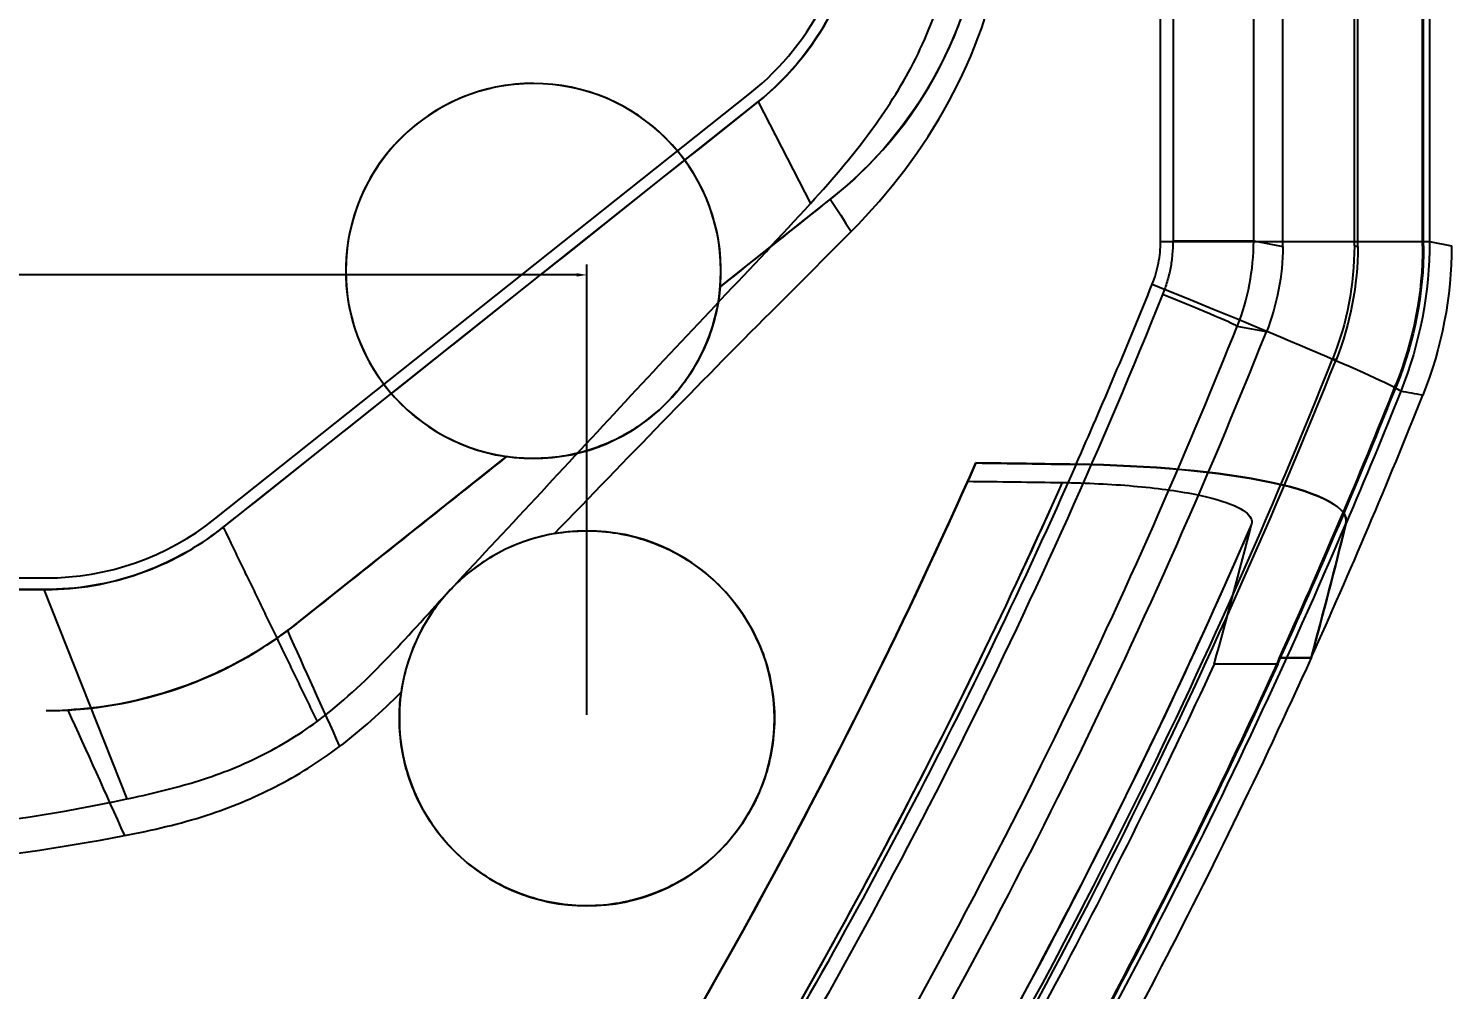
# Model space of a CAD drawing. Header units: inches. Extents: x -850 to 339, y -315 to 884.
# Drawn here: x -644.78 to -620.12, y 526.93 to 543.59 of the extents above; entities that cross this region are included whole.
import ezdxf
from ezdxf.lldxf.tags import DXFTag

# ---------------------------------------------------------------- set-up
doc = ezdxf.new("R2010")
doc.units = ezdxf.units.IN
doc.header["$MEASUREMENT"] = 0
doc.layers.add('SX$17', color=7, linetype='Continuous', true_color=0xffffff)
for name, color, linetype in [('VE001I437$0000000000011', 255, 'Continuous'), ('VE001I439$0000000000011', 255, 'Continuous'), ('VE001I440$0000000000011', 255, 'Continuous'), ('VE001I441$0000000000011', 255, 'Continuous'), ('VE001I442$0000000000011', 255, 'Continuous'), ('VE001I443$0000000000011', 255, 'Continuous'), ('VE001I444$0000000000011', 255, 'Continuous'), ('VE001I453$1000000100011', 255, 'Continuous'), ('VE001I454$1000000100011', 255, 'Continuous'), ('VE001I455$1000000100011', 255, 'Continuous'), ('VE001I456$1000000100011', 255, 'Continuous'), ('VE200I1000$1000000100011', 255, 'Continuous'), ('VE200I1001$1000000100011', 255, 'Continuous'), ('VE200I1002$1100101110011', 255, 'Continuous'), ('VE200I1004$1000000100011', 255, 'Continuous'), ('VE200I1012$0000000000011', 255, 'Continuous'), ('VE200I1013$0000000000011', 255, 'Continuous'), ('VE200I1022$0000000000011', 255, 'Continuous'), ('VE200I1023$0000000000011', 255, 'Continuous'), ('VE200I1034$0000000000011', 255, 'Continuous'), ('VE200I1035$0000000000011', 255, 'Continuous'), ('VE200I1036$0000000000011', 255, 'Continuous'), ('VE200I1049$0000000000011', 255, 'Continuous'), ('VE200I1050$0000000000011', 255, 'Continuous'), ('VE200I1051$0000000000011', 255, 'Continuous'), ('VE200I1064$0000000000011', 255, 'Continuous'), ('VE200I1065$0000000000011', 255, 'Continuous'), ('VE200I1068$0000000000011', 255, 'Continuous'), ('VE200I1069$0000000000011', 255, 'Continuous'), ('VE200I1070$0000000000011', 255, 'Continuous'), ('VE200I1071$0000000000111', 255, 'Continuous'), ('VE200I1072$0000000000011', 255, 'Continuous'), ('VE200I1073$0000000000011', 255, 'Continuous'), ('VE200I1076$0000000000111', 255, 'Continuous'), ('VE200I1094$1110101111111', 255, 'Continuous'), ('VE200I1095$1110101111111', 255, 'Continuous'), ('VE200I1109$0000000000011', 255, 'Continuous'), ('VE200I1110$0000000000011', 255, 'Continuous'), ('VE200I1112$0110101011111', 255, 'Continuous'), ('VE200I1113$0100101010011', 255, 'Continuous'), ('VE200I1115$0000000000011', 255, 'Continuous'), ('VE200I1179$0000000000011', 255, 'Continuous'), ('VE200I1180$0000000000011', 255, 'Continuous'), ('VE200I1181$0000000000011', 255, 'Continuous'), ('VE200I1182$0000000000111', 255, 'Continuous'), ('VE200I1186$0000000000011', 255, 'Continuous'), ('VE200I1187$0000000000111', 255, 'Continuous'), ('VE200I1298$1000000100011', 255, 'Continuous'), ('VE200I1299$1000000100011', 255, 'Continuous'), ('VE200I1313$0000000000011', 255, 'Continuous'), ('VE200I1314$0000000000011', 255, 'Continuous'), ('VE200I1315$1000000100011', 255, 'Continuous'), ('VE200I1316$0110101011111', 255, 'Continuous'), ('VE200I1317$0000000000011', 255, 'Continuous'), ('VE200I1318$1110101111111', 255, 'Continuous'), ('VE200I357$1100101100011', 255, 'Continuous'), ('VE200I358$1100111110011', 255, 'Continuous'), ('VE200I360$1110101111111', 255, 'Continuous'), ('VE200I366$0110101011111', 255, 'Continuous'), ('VE200I372$1110111111111', 255, 'Continuous'), ('VE200I373$1110101111111', 255, 'Continuous'), ('VE200I374$1110101111111', 255, 'Continuous'), ('VE200I376$0000000000011', 255, 'Continuous'), ('VE200I387$0000000000011', 255, 'Continuous'), ('VE200I395$1110101111111', 255, 'Continuous'), ('VE200I396$0000000000011', 255, 'Continuous'), ('VE200I397$0110101011111', 255, 'Continuous'), ('VE200I398$0000000000011', 255, 'Continuous'), ('VE200I399$0000000000011', 255, 'Continuous'), ('VE200I401$0000000000011', 255, 'Continuous'), ('VE200I404$0000000000011', 255, 'Continuous'), ('VE200I405$0000000000011', 255, 'Continuous'), ('VE200I407$0000000000011', 255, 'Continuous'), ('VE200I408$0000000000011', 255, 'Continuous'), ('VE200I410$0000000000011', 255, 'Continuous'), ('VE200I475$0000000000011', 255, 'Continuous'), ('VE200I476$0000000000011', 255, 'Continuous'), ('VE200I477$0000000000011', 255, 'Continuous'), ('VE200I478$0000000000011', 255, 'Continuous'), ('VE200I479$0000000000011', 255, 'Continuous'), ('VE200I488$0000000000011', 255, 'Continuous'), ('VE200I489$0000000000011', 255, 'Continuous'), ('VE200I490$0000000000011', 255, 'Continuous'), ('VE200I525$1000000100011', 255, 'Continuous'), ('VE200I526$0000000000011', 255, 'Continuous'), ('VE200I538$0000000000011', 255, 'Continuous'), ('VE200I599$1100101110011', 255, 'Continuous'), ('VE200I617$1010001111111', 255, 'Continuous'), ('VE200I618$1110101111111', 255, 'Continuous'), ('VE200I619$1110101111111', 255, 'Continuous'), ('VE200I620$1110101111111', 255, 'Continuous'), ('VE200I621$1100101110011', 255, 'Continuous'), ('VE200I654$0000000000011', 255, 'Continuous'), ('VE200I655$0000000000011', 255, 'Continuous'), ('VE200I658$1110101111111', 255, 'Continuous'), ('VE200I659$1110101111111', 255, 'Continuous'), ('VE200I660$1110101111111', 255, 'Continuous'), ('VE200I661$1110101111111', 255, 'Continuous'), ('VE200I667$1100101110011', 255, 'Continuous'), ('VE200I674$0000000000011', 255, 'Continuous'), ('VE200I675$0000000000011', 255, 'Continuous'), ('VE200I679$0110101011111', 255, 'Continuous'), ('VE200I680$1000000100011', 255, 'Continuous'), ('VE200I681$1000000100011', 255, 'Continuous'), ('VE200I682$0110101011111', 255, 'Continuous'), ('VE200I683$0110101011111', 255, 'Continuous'), ('VE200I733$1100101110011', 255, 'Continuous'), ('VE200I734$1000000100011', 255, 'Continuous'), ('VE200I735$1000001100011', 255, 'Continuous'), ('VE200I736$1100101110011', 255, 'Continuous'), ('VE200I737$0000000000011', 255, 'Continuous'), ('VE200I738$0000000000011', 255, 'Continuous'), ('VE200I754$0000000000011', 255, 'Continuous'), ('VE200I755$0000000000011', 255, 'Continuous'), ('VE200I756$0000000000011', 255, 'Continuous'), ('VE200I810$0000000000011', 255, 'Continuous'), ('VE200I845$0110101011111', 255, 'Continuous'), ('VE200I846$0110101011111', 255, 'Continuous'), ('VE200I851$0110101011111', 255, 'Continuous'), ('VE200I852$0100101010011', 255, 'Continuous'), ('VE200I854$0000000000011', 255, 'Continuous'), ('VE200I880$0000000000011', 255, 'Continuous'), ('VE200I881$0000000000011', 255, 'Continuous'), ('VE200I885$0110101011111', 255, 'Continuous'), ('VE200I888$0000000000011', 255, 'Continuous'), ('VE200I899$0000000000011', 255, 'Continuous'), ('VE200I900$0000000000011', 255, 'Continuous'), ('VE200I901$0000000000011', 255, 'Continuous'), ('VE200I902$0000000000011', 255, 'Continuous'), ('VE200I960$1110101111111', 255, 'Continuous'), ('VE200I961$1110101111111', 255, 'Continuous'), ('VE200I964$1100101110011', 255, 'Continuous'), ('VE200I992$1000000100011', 255, 'Continuous'), ('VE200I994$1100101110011', 255, 'Continuous'), ('VE200I998$1000001100011', 255, 'Continuous'), ('VE200I999$1100101110011', 255, 'Continuous')]:
    doc.layers.add(name, color=color, linetype=linetype)
tags = doc.linetypes.add('HIDDEN', pattern=[0.5, 0.25, -0.25]).pattern_tags.tags
tags[6:7] = [DXFTag(74, 4), DXFTag(75, 0), DXFTag(340, '0'), DXFTag(46, 0.0), DXFTag(50, 0.0), DXFTag(44, 0.0), DXFTag(45, 0.0)]
tags[4:5] = [DXFTag(74, 4), DXFTag(75, 0), DXFTag(340, '0'), DXFTag(46, 0.0), DXFTag(50, 0.0), DXFTag(44, 0.0), DXFTag(45, 0.0)]
doc.dimstyles.get("Standard").update_dxf_attribs({"dimtxt": 5, "dimasz": 0.18, "dimexe": 0.18, "dimexo": 0.0625, "dimgap": 0.09, "dimtad": 0, "dimtih": 1, "dimtoh": 1, "dimzin": 0, "dimdsep": 46, "dimtxsty": 'Standard', "dimcen": 0.09, "dimclrt": 3, "dimadec": 0, "dimazin": 0, "dimtfac": 1, "dimtofl": 0, "dimtmove": 0, "dimatfit": 3, "dimfxl": 0, "dimtolj": 1, "dimtzin": 0, "dimarcsym": 0})

# ---------------------------------------------------------------- blocks, each defined once
blk = doc.blocks.new('*D50')
at = {"color": 0, "lineweight": -2}
for p, q in [((-705.3, 531.695), (-705.3, 539.498)), ((-705.12, 539.318), (-679.457, 539.318)), ((-635.28, 539.318), (-660.944, 539.318)), ((-635.1, 531.695), (-635.1, 539.498))]:
    blk.add_line(p, q, dxfattribs=at)
at = {"color": 0}
for points in [[(-705.12, 539.348), (-705.12, 539.288), (-705.3, 539.318)], [(-635.28, 539.348), (-635.28, 539.288), (-635.1, 539.318)]]:
    blk.add_solid(points, dxfattribs=at)
at = {"layer": 'Defpoints', "color": 0}
for p in [(-635.1, 539.318), (-705.3, 531.632, 1.3), (-635.1, 531.632, 1.3)]:
    blk.add_point(p, dxfattribs=at)
at = {"color": 3, "insert": (-670.2, 539.318), "char_height": 5, "attachment_point": 5}
blk.add_mtext('\\A1;70.20', dxfattribs=at)

msp = doc.modelspace()

# ---------------------------------------------------------------- linework, layer by layer
at = {"layer": 'SX$17', "color": 9, "linetype": 'HIDDEN'}
for p, q in [((-639.278, 539.386, -1.9), (-639.278, 539.386, -10.3)), ((-638.35, 531.632, 1.941), (-638.35, 531.632, -11.7))]:
    msp.add_line(p, q, dxfattribs=at)
at = {"layer": 'VE001I437$0000000000011', "color": 21}
msp.add_line((-695.93, 534.066, 0.1), (-644.471, 534.066, 0.1), dxfattribs=at)
at = {"layer": 'VE001I439$0000000000011', "color": 21}
msp.add_arc((-644.471, 538.766, 0.1), 4.7, 270, 308.5, dxfattribs=at)
at = {"layer": 'VE001I440$0000000000011', "color": 21}
msp.add_line((-644.471, 534.066, 1.8), (-644.471, 534.066, 0.1), dxfattribs=at)
at = {"layer": 'VE001I441$0000000000011', "color": 21}
msp.add_line((-641.545, 535.088, 0.1), (-632.274, 542.462, 0.1), dxfattribs=at)
at = {"layer": 'VE001I442$0000000000011', "color": 21}
msp.add_line((-641.545, 535.088, 1.8), (-641.545, 535.088, 0.1), dxfattribs=at)
at = {"layer": 'VE001I443$0000000000011', "color": 21}
msp.add_arc((-635.2, 546.14, 0.1), 4.7, 308.5, 0, dxfattribs=at)
at = {"layer": 'VE001I444$0000000000011', "color": 21}
msp.add_line((-632.274, 542.462, 1.8), (-632.274, 542.462, 0.1), dxfattribs=at)
at = {"layer": 'VE001I453$1000000100011', "color": 21}
msp.add_line((-695.93, 534.066, 1.8), (-644.471, 534.066, 1.8), dxfattribs=at)
at = {"layer": 'VE001I454$1000000100011', "color": 21}
msp.add_arc((-644.471, 538.766, 1.8), 4.7, 270, 308.5, dxfattribs=at)
at = {"layer": 'VE001I455$1000000100011', "color": 21}
msp.add_line((-641.545, 535.088, 1.8), (-632.274, 542.462, 1.8), dxfattribs=at)
at = {"layer": 'VE001I456$1000000100011', "color": 21}
msp.add_arc((-635.2, 546.14, 1.8), 4.7, 308.5, 0, dxfattribs=at)
at = {"layer": 'VE200I1000$1000000100011', "color": 9}
msp.add_open_spline([(-641.412, 534.938, 1.532), (-642.285, 534.24, 1.533), (-643.382, 533.859, 1.53), (-644.501, 533.866, 1.528)], degree=3, dxfattribs=at)
at = {"layer": 'VE200I1001$1000000100011', "color": 9}
msp.add_line((-632.134, 542.317, 1.494), (-631.223, 540.558, 3.569), dxfattribs=at)
at = {"layer": 'VE200I1002$1100101110011', "color": 9}
msp.add_open_spline([(-631.223, 540.558, 3.569), (-630.825, 540.995, 3.546), (-630.44, 541.447, 3.523), (-630.096, 541.928, 3.502), (-629.82, 542.315, 3.486), (-629.569, 542.723, 3.471), (-629.362, 543.151, 3.458), (-629.148, 543.595, 3.445), (-628.982, 544.064, 3.435), (-628.86, 544.542, 3.427)], degree=3, knots=[0, 0, 0, 0, 0.378906, 0.378906, 0.378906, 0.683853, 0.683853, 0.683853, 1, 1, 1, 1], dxfattribs=at)
at = {"layer": 'VE200I1004$1000000100011', "color": 9}
msp.add_open_spline([(-630.3, 546.14, 1.462), (-630.3, 544.662, 1.47), (-630.987, 543.234, 1.476), (-632.142, 542.312, 1.493)], degree=3, dxfattribs=at)
at = {"layer": 'VE200I1012$0000000000011', "color": 9}
msp.add_line((-641.421, 534.931, 0.1), (-632.15, 542.305, 0.1), dxfattribs=at)
at = {"layer": 'VE200I1013$0000000000011', "color": 9}
msp.add_arc((-635.2, 546.14, 0.1), 4.9, 308.5, 0, dxfattribs=at)
at = {"layer": 'VE200I1022$0000000000011', "color": 9}
msp.add_line((-695.93, 533.866, 0.1), (-644.471, 533.866, 0.1), dxfattribs=at)
at = {"layer": 'VE200I1023$0000000000011', "color": 9}
msp.add_arc((-644.471, 538.766, 0.1), 4.9, 270, 308.5, dxfattribs=at)
at = {"layer": 'VE200I1034$0000000000011', "color": 9}
msp.add_line((-632.15, 542.305, 0.1), (-632.15, 542.305, 1.493), dxfattribs=at)
at = {"layer": 'VE200I1035$0000000000011', "color": 9}
msp.add_line((-641.421, 534.931, 0.1), (-641.421, 534.931, 1.532), dxfattribs=at)
at = {"layer": 'VE200I1036$0000000000011', "color": 9}
msp.add_line((-644.471, 533.866, 0.1), (-644.471, 533.866, 1.528), dxfattribs=at)
at = {"layer": 'VE200I1049$0000000000011', "color": 9}
msp.add_open_spline([(-644.471, 531.766, 0.569), (-644.344, 531.766, 0.572), (-644.22, 531.769, 0.573), (-644.096, 531.776, 0.571)], degree=3, dxfattribs=at)
at = {"layer": 'VE200I1050$0000000000011', "color": 9}
msp.add_open_spline([(-644.097, 531.776, 0.571), (-643.768, 531.056, 1.093), (-643.44, 530.33, 1.62), (-643.112, 529.599, 2.152)], degree=3, dxfattribs=at)
at = {"layer": 'VE200I1051$0000000000011', "color": 9}
msp.add_open_spline([(-640.29, 533.152, 0.539), (-639.991, 532.487, 1.019), (-639.689, 531.818, 1.503), (-639.385, 531.145, 1.991)], degree=3, dxfattribs=at)
at = {"layer": 'VE200I1064$0000000000011', "color": 9}
msp.add_open_spline([(-628.229, 545.51, 0.917), (-628.401, 543.607, 0.908), (-629.368, 541.824, 0.904), (-630.866, 540.643, 0.811)], degree=3, dxfattribs=at)
at = {"layer": 'VE200I1065$0000000000011', "color": 9}
msp.add_arc((-635.2, 546.14, -1.9), 7, 308.5, 0, dxfattribs=at)
at = {"layer": 'VE200I1068$0000000000011', "color": 9}
msp.add_open_spline([(-636.491, 536.169, 0.61), (-637.698, 535.209, 0.576), (-638.906, 534.248, 0.524), (-640.113, 533.288, 0.539)], degree=3, dxfattribs=at)
at = {"layer": 'VE200I1069$0000000000011', "color": 9}
msp.add_line((-640.113, 533.288, -1.9), (-636.491, 536.169, -1.9), dxfattribs=at)
at = {"layer": 'VE200I1070$0000000000011', "color": 9}
msp.add_open_spline([(-640.289, 533.152, 0.539), (-640.6, 532.921, 0.537), (-640.93, 532.715, 0.537), (-641.275, 532.538, 0.539), (-641.619, 532.362, 0.54), (-641.979, 532.213, 0.543), (-642.348, 532.096, 0.548), (-642.912, 531.916, 0.555), (-643.505, 531.808, 0.565), (-644.096, 531.776, 0.571)], degree=3, knots=[0, 0, 0, 0, 0.282573, 0.282573, 0.282573, 0.565142, 0.565142, 0.565142, 1, 1, 1, 1], dxfattribs=at)
at = {"layer": 'VE200I1071$0000000000111', "color": 9}
msp.add_arc((-644.471, 538.766, -1.9), 7, 270, 308.5, dxfattribs=at)
at = {"layer": 'VE200I1072$0000000000011', "color": 9}
msp.add_line((-640.113, 533.288, -1.9), (-640.113, 533.288, 0.539), dxfattribs=at)
at = {"layer": 'VE200I1073$0000000000011', "color": 9}
msp.add_open_spline([(-640.113, 533.288, 0.539), (-640.171, 533.242, 0.539), (-640.23, 533.197, 0.539), (-640.289, 533.152, 0.539)], degree=3, dxfattribs=at)
at = {"layer": 'VE200I1076$0000000000111', "color": 9}
msp.add_line((-644.471, 531.766, -1.9), (-644.471, 531.766, 0.569), dxfattribs=at)
at = {"layer": 'VE200I1094$1110101111111', "color": 9, "extrusion": (0.371739, 0.928004, -0.024887)}
msp.add_arc((781.261, 4.876, 267.809), 5, 93.5551, 177.9994, dxfattribs=at)
at = {"layer": 'VE200I1095$1110101111111', "color": 9, "extrusion": (0, 1, 0)}
msp.add_arc((625.494, -1.8, 539.897), 5, 93.8424, 178, dxfattribs=at)
at = {"layer": 'VE200I1109$0000000000011', "color": 9, "extrusion": (0, 1, 0)}
msp.add_arc((625.046, -0.326, 539.907), 1.5, 93.8723, 178, dxfattribs=at)
at = {"layer": 'VE200I1110$0000000000011', "color": 9, "extrusion": (-0.371832, -0.927961, 0.025068)}
msp.add_arc((-780.84, 6.398, -267.682), 1.5, 2.0006, 86.4201, dxfattribs=at)
at = {"layer": 'VE200I1112$0110101011111', "color": 9}
msp.add_line((-620.618, 539.824, -12.5), (-620.601, 539.821, -13), dxfattribs=at)
at = {"layer": 'VE200I1113$0100101010011', "color": 9}
msp.add_line((-620.601, 539.821, -13), (-620.601, 600.331, -13), dxfattribs=at)
at = {"layer": 'VE200I1115$0000000000011', "color": 9, "extrusion": (0, 0, -1)}
msp.add_ellipse((-627.122, 539.826, -12.5), major_axis=(6.387, -1.226), ratio=0.999368, start_param=6.093597, end_param=6.472785, dxfattribs=at)
at = {"layer": 'VE200I1179$0000000000011', "color": 9}
msp.add_line((-632.79, 539.113, -1.9), (-632.79, 539.113, 0.734), dxfattribs=at)
at = {"layer": 'VE200I1180$0000000000011', "color": 9}
msp.add_open_spline([(-632.79, 539.113, 0.733), (-632.815, 538.816, 0.932), (-632.884, 538.503, 1.11), (-633.005, 538.195, 1.246), (-633.103, 537.945, 1.357), (-633.24, 537.692, 1.441), (-633.41, 537.461, 1.49), (-633.58, 537.229, 1.539), (-633.789, 537.013, 1.553), (-634.018, 536.833, 1.533), (-634.233, 536.663, 1.514), (-634.471, 536.522, 1.466), (-634.714, 536.414, 1.396), (-634.977, 536.298, 1.321), (-635.251, 536.219, 1.219), (-635.521, 536.176, 1.102), (-635.85, 536.124, 0.959), (-636.179, 536.125, 0.791), (-636.491, 536.169, 0.61)], degree=3, knots=[0, 0, 0, 0, 0.191116, 0.191116, 0.191116, 0.346412, 0.346412, 0.346412, 0.502432, 0.502432, 0.502432, 0.648655, 0.648655, 0.648655, 0.806774, 0.806774, 0.806774, 1, 1, 1, 1], dxfattribs=at)
at = {"layer": 'VE200I1181$0000000000011', "color": 9}
msp.add_line((-636.491, 536.169, 0.61), (-636.491, 536.169, -1.9), dxfattribs=at)
at = {"layer": 'VE200I1182$0000000000111', "color": 9, "extrusion": (0, 0, -1)}
msp.add_circle((636.028, 539.386, 10.3), 3.25, dxfattribs=at)
at = {"layer": 'VE200I1186$0000000000011', "color": 9}
msp.add_open_spline([(-635.662, 534.834, 1.809), (-635.303, 534.897, 1.791), (-634.928, 534.898, 1.771), (-634.569, 534.839, 1.752), (-634.21, 534.779, 1.733), (-633.856, 534.657, 1.714), (-633.536, 534.481, 1.696), (-633.217, 534.306, 1.679), (-632.924, 534.073, 1.662), (-632.68, 533.802, 1.649), (-632.437, 533.531, 1.635), (-632.238, 533.214, 1.624), (-632.098, 532.878, 1.616), (-631.959, 532.542, 1.608), (-631.876, 532.177, 1.603), (-631.855, 531.814, 1.602), (-631.835, 531.451, 1.601), (-631.877, 531.08, 1.603), (-631.978, 530.731, 1.609), (-632.078, 530.382, 1.615), (-632.241, 530.046, 1.624), (-632.451, 529.75, 1.636), (-632.661, 529.454, 1.648), (-632.926, 529.19, 1.663), (-633.222, 528.98, 1.679), (-633.519, 528.77, 1.695), (-633.856, 528.608, 1.714), (-634.205, 528.508, 1.733), (-634.555, 528.408, 1.751), (-634.928, 528.367, 1.771), (-635.291, 528.388, 1.79), (-635.655, 528.409, 1.809), (-636.02, 528.494, 1.828), (-636.356, 528.635, 1.845), (-636.692, 528.775, 1.862), (-637.008, 528.976, 1.878), (-637.278, 529.22, 1.891), (-637.549, 529.464, 1.904), (-637.78, 529.758, 1.915), (-637.954, 530.078, 1.924), (-638.128, 530.398, 1.932), (-638.25, 530.751, 1.938), (-638.308, 531.111, 1.941), (-638.36, 531.431, 1.943), (-638.364, 531.763, 1.943), (-638.319, 532.084, 1.941)], degree=3, knots=[0, 0, 0, 0, 0.067273, 0.067273, 0.067273, 0.134546, 0.134546, 0.134546, 0.201809, 0.201809, 0.201809, 0.268998, 0.268998, 0.268998, 0.336083, 0.336083, 0.336083, 0.403085, 0.403085, 0.403085, 0.470071, 0.470071, 0.470071, 0.537114, 0.537114, 0.537114, 0.60426, 0.60426, 0.60426, 0.671498, 0.671498, 0.671498, 0.738775, 0.738775, 0.738775, 0.806028, 0.806028, 0.806028, 0.873212, 0.873212, 0.873212, 0.940315, 0.940315, 0.940315, 1, 1, 1, 1], dxfattribs=at)
at = {"layer": 'VE200I1187$0000000000111', "color": 9, "extrusion": (0, 0, -1)}
msp.add_circle((635.1, 531.632, 11.7), 3.25, dxfattribs=at)
at = {"layer": 'VE200I1298$1000000100011', "color": 9, "extrusion": (0, -0.978148, 0.207912)}
msp.add_ellipse((-722.185, 560.774, 119.672), major_axis=(0, -103.23, -485.66), ratio=0.205087, start_param=1.294101, end_param=1.318439, dxfattribs=at)
at = {"layer": 'VE200I1299$1000000100011', "color": 9}
msp.add_open_spline([(-623.583, 534.998, -1.592), (-625.06, 531.597, -1.498), (-627.191, 527.124, -1.366), (-630.406, 521.856, -1.194)], degree=3, dxfattribs=at)
at = {"layer": 'VE200I1313$0000000000011', "color": 9, "extrusion": (0, 0.978148, -0.207912)}
msp.add_ellipse((-722.185, 577.733, 199.461), major_axis=(0, 102.664, 482.997), ratio=0.207912, start_param=1.988795, end_param=1.992183, dxfattribs=at)
at = {"layer": 'VE200I1314$0000000000011', "color": 9, "extrusion": (0, 0.978148, -0.207912)}
msp.add_ellipse((-670.2, 393.47, -667.429), major_axis=(0, -142.547, -670.629), ratio=0.978148, start_param=3.203811, end_param=3.206264, dxfattribs=at)
at = {"layer": 'VE200I1315$1000000100011', "color": 9}
msp.add_open_spline([(-626.86, 535.719, 1.798), (-626.44, 535.713, 1.771), (-626.018, 535.693, 1.678), (-625.63, 535.659, 1.519), (-625.24, 535.626, 1.36), (-624.873, 535.576, 1.129), (-624.567, 535.516, 0.843), (-624.287, 535.46, 0.58), (-624.05, 535.392, 0.263), (-623.884, 535.319, -0.081), (-623.73, 535.252, -0.399), (-623.631, 535.177, -0.749), (-623.595, 535.103, -1.099), (-623.578, 535.068, -1.262), (-623.574, 535.033, -1.427), (-623.583, 534.998, -1.592)], degree=3, knots=[0, 0, 0, 0, 0.23934, 0.23934, 0.23934, 0.480027, 0.480027, 0.480027, 0.701279, 0.701279, 0.701279, 0.905705, 0.905705, 0.905705, 1, 1, 1, 1], dxfattribs=at)
at = {"layer": 'VE200I1316$0110101011111', "color": 9, "extrusion": (0, -0.978148, 0.207912)}
msp.add_ellipse((-722.185, 560.605, 118.877), major_axis=(0, -104.259, -490.498), ratio=0.205087, start_param=1.298584, end_param=1.299642, dxfattribs=at)
at = {"layer": 'VE200I1317$0000000000011', "color": 9}
msp.add_line((-623.101, 532.68, -12.5), (-622.551, 532.68, -12.5), dxfattribs=at)
at = {"layer": 'VE200I1318$1110101111111', "color": 9, "extrusion": (0, -0.978148, 0.207912)}
msp.add_ellipse((-722.185, 560.52, 118.48), major_axis=(0, -104.773, -492.917), ratio=0.205087, start_param=1.301842, end_param=1.324803, dxfattribs=at)
at = {"layer": 'VE200I357$1100101100011', "color": 30, "extrusion": (0, -0.978148, 0.207912)}
msp.add_ellipse((-670.2, 393.47, -667.429), major_axis=(0, -142.865, -672.129), ratio=0.978148, start_param=3.076712, end_param=3.079302, dxfattribs=at)
at = {"layer": 'VE200I358$1100111110011', "color": 30}
msp.add_open_spline([(-628.36, 536.058, 3.396), (-630.738, 530.705, 3.545), (-633.554, 525.592, 3.708), (-636.807, 520.72, 3.87)], degree=3, dxfattribs=at)
at = {"layer": 'VE200I360$1110101111111', "color": 30, "extrusion": (0, 0, -1)}
msp.add_arc((722.185, 577.733, 12.5), 109.347, 204.33213, 210.97741, dxfattribs=at)
at = {"layer": 'VE200I366$0110101011111', "color": 30, "extrusion": (0, 0, -1)}
msp.add_arc((722.185, 577.733, 13), 108.864, 204.50855, 210.97508, dxfattribs=at)
at = {"layer": 'VE200I372$1110111111111', "color": 30}
msp.add_open_spline([(-621.947, 535.006, -1.555), (-621.882, 535.27, -0.312), (-622.363, 535.534, 0.931), (-624.116, 535.909, 2.691), (-625.355, 536.017, 3.203), (-626.623, 536.035, 3.286)], degree=3, knots=[0, 0, 0, 0, 0.5, 0.5, 1, 1, 1, 1], dxfattribs=at)
at = {"layer": 'VE200I373$1110101111111', "color": 30}
msp.add_open_spline([(-626.623, 536.035, 3.286), (-628.432, 531.942, 3.403), (-630.502, 527.978, 3.531), (-632.832, 524.143, 3.66)], degree=3, dxfattribs=at)
at = {"layer": 'VE200I374$1110101111111', "color": 30}
msp.add_open_spline([(-628.828, 521.567, -1.157), (-626.221, 525.89, -1.296), (-623.928, 530.37, -1.431), (-621.947, 535.006, -1.555)], degree=3, dxfattribs=at)
at = {"layer": 'VE200I376$0000000000011', "color": 30, "extrusion": (0, 0, -1)}
msp.add_arc((722.185, 577.733, 12.5), 108.846, 204.45127, 210.9775, dxfattribs=at)
at = {"layer": 'VE200I387$0000000000011', "color": 30, "extrusion": (0, 0, -1)}
msp.add_arc((722.185, 577.733, 13), 107.863, 204.75111, 211.33366, dxfattribs=at)
at = {"layer": 'VE200I395$1110101111111', "color": 30, "extrusion": (0, 0.978148, -0.207912)}
msp.add_ellipse((-722.185, 560.52, 118.48), major_axis=(0, -104.773, -492.917), ratio=0.205087, start_param=4.958382, end_param=4.981343, dxfattribs=at)
at = {"layer": 'VE200I396$0000000000011', "color": 30}
msp.add_line((-622.551, 532.68, -12.5), (-623.101, 532.68, -12.5), dxfattribs=at)
at = {"layer": 'VE200I397$0110101011111', "color": 30, "extrusion": (0, 0.978148, -0.207912)}
msp.add_ellipse((-722.185, 560.605, 118.877), major_axis=(0, -104.259, -490.498), ratio=0.205087, start_param=4.983544, end_param=4.984602, dxfattribs=at)
at = {"layer": 'VE200I398$0000000000011', "color": 30}
msp.add_line((-623.13, 532.573, -13), (-624.231, 532.573, -13), dxfattribs=at)
at = {"layer": 'VE200I399$0000000000011', "color": 30, "extrusion": (0, -0.978148, 0.207912)}
msp.add_ellipse((-722.185, 560.774, 119.672), major_axis=(0, -103.23, -485.66), ratio=0.205087, start_param=1.294101, end_param=1.318439, dxfattribs=at)
at = {"layer": 'VE200I401$0000000000011', "color": 30, "extrusion": (0, 0.978148, -0.207912)}
msp.add_ellipse((-670.2, 393.47, -667.429), major_axis=(0, -142.547, -670.629), ratio=0.978148, start_param=3.203811, end_param=3.206264, dxfattribs=at)
at = {"layer": 'VE200I404$0000000000011', "color": 30, "extrusion": (0, 0.978148, -0.207912)}
msp.add_ellipse((-722.185, 577.733, 199.461), major_axis=(0, 102.664, 482.997), ratio=0.207912, start_param=1.988795, end_param=1.992183, dxfattribs=at)
at = {"layer": 'VE200I405$0000000000011', "color": 30}
msp.add_open_spline([(-628.502, 535.741, 1.902), (-630.85, 530.502, 2.049), (-633.618, 525.495, 2.209), (-636.807, 520.72, 2.368)], degree=3, dxfattribs=at)
at = {"layer": 'VE200I407$0000000000011', "color": 30}
msp.add_open_spline([(-626.86, 535.719, 1.798), (-626.44, 535.713, 1.771), (-626.018, 535.693, 1.678), (-625.63, 535.659, 1.519), (-625.24, 535.626, 1.36), (-624.873, 535.576, 1.129), (-624.567, 535.516, 0.843), (-624.287, 535.46, 0.58), (-624.05, 535.392, 0.263), (-623.884, 535.319, -0.081), (-623.73, 535.252, -0.399), (-623.631, 535.177, -0.749), (-623.595, 535.103, -1.099), (-623.578, 535.068, -1.262), (-623.574, 535.033, -1.427), (-623.583, 534.998, -1.592)], degree=3, knots=[0, 0, 0, 0, 0.23934, 0.23934, 0.23934, 0.480027, 0.480027, 0.480027, 0.701279, 0.701279, 0.701279, 0.905705, 0.905705, 0.905705, 1, 1, 1, 1], dxfattribs=at)
at = {"layer": 'VE200I408$0000000000011', "color": 30}
msp.add_open_spline([(-623.583, 534.998, -1.592), (-625.541, 530.491, -1.468), (-627.811, 526.109, -1.333), (-630.406, 521.856, -1.194)], degree=3, dxfattribs=at)
at = {"layer": 'VE200I410$0000000000011', "color": 30}
msp.add_open_spline([(-633.2, 523.675, 2.179), (-630.806, 527.578, 2.046), (-628.696, 531.594, 1.917), (-626.86, 535.719, 1.798)], degree=3, dxfattribs=at)
at = {"layer": 'VE200I475$0000000000011', "color": 9}
msp.add_open_spline([(-670.2, 527.247, 2.7), (-665.661, 527.248, 2.7), (-661.127, 527.483, 2.654), (-654.349, 528.093, 2.516), (-652.093, 528.335, 2.459), (-648.718, 528.764, 2.357), (-647.596, 528.924, 2.32), (-645.35, 529.239, 2.24), (-644.226, 529.382, 2.197), (-643.111, 529.599, 2.152)], degree=3, knots=[0, 0, 0, 0, 0.5, 0.5, 0.75, 0.75, 0.875, 0.875, 1, 1, 1, 1], dxfattribs=at)
at = {"layer": 'VE200I476$0000000000011', "color": 9}
msp.add_open_spline([(-643.111, 529.599, 2.152), (-642.631, 529.693, 2.133), (-642.152, 529.803, 2.113), (-641.686, 529.954, 2.093), (-641.28, 530.086, 2.076), (-640.882, 530.25, 2.058), (-640.501, 530.445, 2.042), (-640.11, 530.645, 2.024), (-639.734, 530.879, 2.007), (-639.385, 531.145, 1.991)], degree=3, knots=[0, 0, 0, 0, 0.360784, 0.360784, 0.360784, 0.675922, 0.675922, 0.675922, 1, 1, 1, 1], dxfattribs=at)
at = {"layer": 'VE200I477$0000000000011', "color": 9}
msp.add_open_spline([(-639.385, 531.145, 1.991), (-639.008, 531.432, 1.974), (-638.656, 531.752, 1.957), (-638.319, 532.084, 1.941)], degree=3, dxfattribs=at)
at = {"layer": 'VE200I478$0000000000011', "color": 9}
msp.add_open_spline([(-635.662, 534.834, 1.809), (-634.417, 536.122, 1.745), (-633.176, 537.414, 1.678), (-631.907, 538.679, 1.605), (-631.443, 539.142, 1.578), (-630.979, 539.604, 1.551), (-630.519, 540.071, 1.524)], degree=3, knots=[0, 0, 0, 0, 0.732184, 0.732184, 0.732184, 1, 1, 1, 1], dxfattribs=at)
at = {"layer": 'VE200I479$0000000000011', "color": 9}
msp.add_open_spline([(-630.519, 540.071, 1.524), (-629.193, 541.416, 1.445), (-628.204, 543.096, 1.383), (-627.919, 544.967, 1.365)], degree=3, dxfattribs=at)
at = {"layer": 'VE200I488$0000000000011', "color": 9}
msp.add_line((-624.944, 549.554, 1.17), (-624.944, 539.907, 1.17), dxfattribs=at)
at = {"layer": 'VE200I489$0000000000011', "color": 9}
msp.add_open_spline([(-624.944, 539.907, 1.17), (-624.945, 539.828, 1.17), (-624.952, 539.669, 1.171), (-624.985, 539.434, 1.173), (-625.042, 539.203, 1.177), (-625.094, 539.053, 1.18), (-625.124, 538.98, 1.182)], degree=3, dxfattribs=at)
at = {"layer": 'VE200I490$0000000000011', "color": 9}
msp.add_open_spline([(-625.124, 538.98, 1.182), (-627.223, 533.753, 1.324), (-629.731, 528.726, 1.483), (-632.648, 523.901, 1.647)], degree=3, dxfattribs=at)
at = {"layer": 'VE200I525$1000000100011', "color": 9}
msp.add_open_spline([(-633.2, 523.675, 2.179), (-630.822, 527.553, 2.047), (-628.708, 531.568, 1.918), (-626.86, 535.719, 1.798)], degree=3, dxfattribs=at)
at = {"layer": 'VE200I526$0000000000011', "color": 9}
msp.add_open_spline([(-628.502, 535.741, 1.902), (-630.85, 530.502, 2.049), (-633.618, 525.495, 2.209), (-636.807, 520.72, 2.368)], degree=3, dxfattribs=at)
at = {"layer": 'VE200I538$0000000000011', "color": 9}
msp.add_line((-623.546, 539.907, -0.274), (-623.546, 549.579, -0.274), dxfattribs=at)
at = {"layer": 'VE200I599$1100101110011', "color": 9}
msp.add_line((-625.159, 539.897, 3.189), (-625.159, 599.984, 3.189), dxfattribs=at)
at = {"layer": 'VE200I617$1010001111111', "color": 9}
msp.add_open_spline([(-636.807, 520.72, 3.87), (-633.554, 525.592, 3.708), (-630.738, 530.705, 3.545), (-628.36, 536.058, 3.396)], degree=3, dxfattribs=at)
at = {"layer": 'VE200I618$1110101111111', "color": 9, "extrusion": (0, 0.978148, -0.207912)}
msp.add_ellipse((-670.2, 393.47, -667.429), major_axis=(0, -142.865, -672.129), ratio=0.978148, start_param=3.203883, end_param=3.206473, dxfattribs=at)
at = {"layer": 'VE200I619$1110101111111', "color": 9}
msp.add_open_spline([(-626.623, 536.035, 3.286), (-626.166, 537.068, 3.256), (-625.726, 538.108, 3.227), (-625.303, 539.156, 3.199)], degree=3, dxfattribs=at)
at = {"layer": 'VE200I620$1110101111111', "color": 9}
msp.add_open_spline([(-625.303, 539.156, 3.199), (-625.28, 539.214, 3.197), (-625.238, 539.334, 3.194), (-625.193, 539.519, 3.191), (-625.166, 539.707, 3.19), (-625.16, 539.834, 3.189), (-625.159, 539.897, 3.189)], degree=3, dxfattribs=at)
at = {"layer": 'VE200I621$1100101110011', "color": 9}
msp.add_open_spline([(-637.443, 533.885, 3.901), (-637.467, 533.859, 3.902), (-637.492, 533.832, 3.904), (-637.517, 533.806, 3.905)], degree=3, dxfattribs=at)
at = {"layer": 'VE200I654$0000000000011', "color": 9}
msp.add_arc((-722.185, 577.733, -12.5), 108.846, 335.54873, 338.26072, dxfattribs=at)
at = {"layer": 'VE200I655$0000000000011', "color": 9}
msp.add_line((-620.618, 539.824, -12.5), (-620.618, 600.316, -12.5), dxfattribs=at)
at = {"layer": 'VE200I658$1110101111111', "color": 9, "extrusion": (0, 0, -1)}
msp.add_ellipse((-627.122, 539.826, -12.5), major_axis=(6.879, -1.323), ratio=0.999368, start_param=6.093352, end_param=6.472532, dxfattribs=at)
at = {"layer": 'VE200I659$1110101111111', "color": 9}
msp.add_arc((-722.185, 577.733, -12.5), 109.347, 335.66787, 338.26078, dxfattribs=at)
at = {"layer": 'VE200I660$1110101111111', "color": 9}
msp.add_open_spline([(-620.615, 537.233, -12.5), (-620.743, 537.256, -8.872), (-620.87, 537.279, -5.244), (-620.997, 537.301, -1.616)], degree=3, dxfattribs=at)
at = {"layer": 'VE200I661$1110101111111', "color": 9}
msp.add_open_spline([(-620.997, 537.301, -1.616), (-621.299, 536.547, -1.596), (-621.616, 535.782, -1.576), (-621.947, 535.006, -1.555)], degree=3, dxfattribs=at)
at = {"layer": 'VE200I667$1100101110011', "color": 9}
msp.add_open_spline([(-626.623, 536.035, 3.286), (-625.353, 536.017, 3.203), (-624.132, 535.911, 2.705), (-622.357, 535.534, 0.927), (-621.882, 535.271, -0.31), (-621.947, 535.006, -1.555)], degree=3, knots=[0, 0, 0, 0, 0.5, 0.5, 1, 1, 1, 1], dxfattribs=at)
at = {"layer": 'VE200I674$0000000000011', "color": 9}
msp.add_arc((-722.185, 577.733, -13), 107.663, 329.02471, 338.26244, dxfattribs=at)
at = {"layer": 'VE200I675$0000000000011', "color": 9}
msp.add_line((-621.801, 539.821, -13), (-621.801, 600.33, -13), dxfattribs=at)
at = {"layer": 'VE200I679$0110101011111', "color": 9, "extrusion": (0, 0, -1)}
msp.add_ellipse((-627.105, 539.822, -13), major_axis=(6.387, -1.226), ratio=0.999368, start_param=6.093597, end_param=6.472752, dxfattribs=at)
at = {"layer": 'VE200I680$1000000100011', "color": 9}
msp.add_line((-623.13, 532.573, -13), (-624.231, 532.573, -13), dxfattribs=at)
at = {"layer": 'VE200I681$1000000100011', "color": 9, "extrusion": (0, 0, -1)}
msp.add_arc((722.185, 577.733, 13), 107.863, 204.75111, 211.33366, dxfattribs=at)
at = {"layer": 'VE200I682$0110101011111', "color": 9}
msp.add_arc((-722.185, 577.733, -13), 108.864, 335.49145, 338.26259, dxfattribs=at)
at = {"layer": 'VE200I683$0110101011111', "color": 9}
msp.add_open_spline([(-621.062, 537.415, -13), (-621.068, 537.416, -12.833), (-621.074, 537.417, -12.667), (-621.08, 537.418, -12.5)], degree=3, dxfattribs=at)
at = {"layer": 'VE200I733$1100101110011', "color": 9}
msp.add_open_spline([(-637.443, 533.885, 3.901), (-636.407, 534.999, 3.851), (-635.37, 536.11, 3.798), (-634.337, 537.226, 3.743), (-633.304, 538.341, 3.687), (-632.247, 539.435, 3.628), (-631.223, 540.558, 3.569)], degree=3, knots=[0, 0, 0, 0, 0.499995, 0.499995, 0.499995, 1, 1, 1, 1], dxfattribs=at)
at = {"layer": 'VE200I734$1000000100011', "color": 9}
msp.add_open_spline([(-632.142, 542.312, 1.493), (-633.687, 541.083, 1.508), (-635.232, 539.854, 1.514), (-636.777, 538.625, 1.52), (-638.322, 537.396, 1.527), (-639.867, 536.167, 1.536), (-641.412, 534.938, 1.532)], degree=3, knots=[0, 0, 0, 0, 0.499997, 0.499997, 0.499997, 1, 1, 1, 1], dxfattribs=at)
at = {"layer": 'VE200I735$1000001100011', "color": 9}
msp.add_rational_spline([(-641.402, 534.944, 1.533), (-641.4, 534.939, 1.537), (-641.385, 534.909, 1.559), (-640.847, 533.796, 2.378), (-640.307, 532.679, 3.201), (-639.775, 531.579, 4.011)], [1.01263247912, 1.01261451864, 1.01249971145, 1.00828882678, 1.00409593093, 1.00000000624], degree=3, knots=[0, 0, 0, 0, 0.004272, 0.027301, 1, 1, 1, 1], dxfattribs=at)
at = {"layer": 'VE200I736$1100101110011', "color": 9}
msp.add_open_spline([(-639.775, 531.579, 4.011), (-638.918, 532.215, 3.972), (-638.237, 533.031, 3.94), (-637.517, 533.806, 3.905)], degree=3, dxfattribs=at)
at = {"layer": 'VE200I737$0000000000011', "color": 9}
msp.add_open_spline([(-635.662, 534.834, 1.809), (-635.948, 534.783, 1.684), (-636.242, 534.691, 1.583), (-636.52, 534.556, 1.517), (-636.799, 534.42, 1.45), (-637.069, 534.238, 1.416), (-637.303, 534.023, 1.417), (-637.52, 533.822, 1.419), (-637.711, 533.589, 1.45), (-637.864, 533.343, 1.506), (-638.02, 533.09, 1.563), (-638.14, 532.817, 1.648), (-638.22, 532.543, 1.751), (-638.264, 532.391, 1.809), (-638.297, 532.237, 1.872), (-638.319, 532.084, 1.941)], degree=3, knots=[0, 0, 0, 0, 0.226032, 0.226032, 0.226032, 0.453353, 0.453353, 0.453353, 0.664289, 0.664289, 0.664289, 0.880438, 0.880438, 0.880438, 1, 1, 1, 1], dxfattribs=at)
at = {"layer": 'VE200I738$0000000000011', "color": 9}
msp.add_open_spline([(-630.883, 540.631, 0.81), (-630.762, 540.444, 1.047), (-630.641, 540.258, 1.285), (-630.519, 540.07, 1.524)], degree=3, dxfattribs=at)
at = {"layer": 'VE200I754$0000000000011', "color": 9}
msp.add_line((-632.79, 539.113, -1.9), (-630.843, 540.662, -1.9), dxfattribs=at)
at = {"layer": 'VE200I755$0000000000011', "color": 9}
msp.add_line((-630.843, 540.662, -1.9), (-630.843, 540.662, 0.811), dxfattribs=at)
at = {"layer": 'VE200I756$0000000000011', "color": 9}
msp.add_open_spline([(-630.866, 540.643, 0.811), (-631.507, 540.133, 0.778), (-632.149, 539.623, 0.756), (-632.79, 539.113, 0.733)], degree=3, dxfattribs=at)
at = {"layer": 'VE200I810$0000000000011', "color": 9}
msp.add_arc((-636.028, 539.386, -1.9), 3.25, 355.1731, 261.8269, dxfattribs=at)
at = {"layer": 'VE200I845$0110101011111', "color": 9}
msp.add_arc((-722.185, 577.733, -14.7), 107.722, 329.03291, 338.26881, dxfattribs=at)
at = {"layer": 'VE200I846$0110101011111', "color": 9}
msp.add_open_spline([(-622.118, 537.849, -14.7), (-622.138, 537.852, -14.133), (-622.158, 537.856, -13.567), (-622.178, 537.86, -13)], degree=3, dxfattribs=at)
at = {"layer": 'VE200I851$0110101011111', "color": 9}
msp.add_line((-621.801, 539.821, -13), (-621.742, 539.81, -14.7), dxfattribs=at)
at = {"layer": 'VE200I852$0100101010011', "color": 9}
msp.add_line((-621.742, 539.81, -14.7), (-621.742, 600.382, -14.7), dxfattribs=at)
at = {"layer": 'VE200I854$0000000000011', "color": 9, "extrusion": (0, 0, -1)}
msp.add_ellipse((-627.105, 539.822, -13), major_axis=(5.208, -1), ratio=0.999368, start_param=6.093625, end_param=6.472783, dxfattribs=at)
at = {"layer": 'VE200I880$0000000000011', "color": 9}
msp.add_arc((-722.185, 577.733, -14.7), 106.422, 329.0327, 338.26864, dxfattribs=at)
at = {"layer": 'VE200I881$0000000000011', "color": 9}
msp.add_line((-623.043, 539.81, -14.7), (-623.043, 600.381, -14.7), dxfattribs=at)
at = {"layer": 'VE200I885$0110101011111', "color": 9, "extrusion": (0, 0, -1)}
msp.add_ellipse((-627.045, 539.811, -14.7), major_axis=(5.208, -1), ratio=0.999368, start_param=6.093625, end_param=6.472671, dxfattribs=at)
at = {"layer": 'VE200I888$0000000000011', "color": 9}
msp.add_open_spline([(-631.448, 523.128, 0.202), (-627.798, 529.179, 0), (-625.445, 534.398, -0.155), (-623.832, 538.423, -0.262)], degree=3, dxfattribs=at)
at = {"layer": 'VE200I899$0000000000011', "color": 9}
msp.add_line((-623.546, 539.907, -0.274), (-623.043, 539.81, -14.7), dxfattribs=at)
at = {"layer": 'VE200I900$0000000000011', "color": 9, "extrusion": (0, 0, -1)}
msp.add_ellipse((-627.045, 539.811, -14.7), major_axis=(3.931, -0.755), ratio=0.999368, start_param=6.093513, end_param=6.472543, dxfattribs=at)
at = {"layer": 'VE200I901$0000000000011', "color": 9}
msp.add_open_spline([(-623.327, 538.33, -14.7), (-623.495, 538.361, -9.887), (-623.664, 538.392, -5.075), (-623.832, 538.423, -0.262)], degree=3, dxfattribs=at)
at = {"layer": 'VE200I902$0000000000011', "color": 9}
msp.add_open_spline([(-623.832, 538.423, -0.262), (-623.642, 538.898, -0.269), (-623.547, 539.405, -0.273), (-623.546, 539.907, -0.274)], degree=3, dxfattribs=at)
at = {"layer": 'VE200I960$1110101111111', "color": 9}
msp.add_open_spline([(-620.497, 539.897, -1.625), (-620.498, 539.019, -1.621), (-620.665, 538.132, -1.618), (-620.997, 537.301, -1.616)], degree=3, dxfattribs=at)
at = {"layer": 'VE200I961$1110101111111', "color": 9}
msp.add_line((-620.497, 539.897, -1.625), (-620.118, 539.824, -12.5), dxfattribs=at)
at = {"layer": 'VE200I964$1100101110011', "color": 9}
msp.add_line((-620.497, 599.984, -1.625), (-620.497, 539.897, -1.625), dxfattribs=at)
at = {"layer": 'VE200I992$1000000100011', "color": 9}
msp.add_open_spline([(-644.501, 533.866, 1.528), (-647.298, 533.866, 1.537), (-650.096, 533.866, 1.539), (-652.893, 533.866, 1.541), (-655.778, 533.866, 1.544), (-658.662, 533.866, 1.546), (-661.547, 533.866, 1.547), (-664.431, 533.866, 1.548), (-667.316, 533.866, 1.549), (-670.2, 533.866, 1.549)], degree=3, knots=[0, 0, 0, 0, 0.326556, 0.326556, 0.326556, 0.663278, 0.663278, 0.663278, 1, 1, 1, 1], dxfattribs=at)
at = {"layer": 'VE200I994$1100101110011', "color": 9}
msp.add_open_spline([(-670.2, 527.73, 4.7), (-665.651, 527.731, 4.7), (-661.106, 527.977, 4.654), (-654.316, 528.62, 4.516), (-652.056, 528.875, 4.459), (-648.678, 529.332, 4.356), (-647.555, 529.502, 4.319), (-645.309, 529.843, 4.24), (-644.183, 529.994, 4.197), (-643.07, 530.235, 4.152)], degree=3, knots=[0, 0, 0, 0, 0.5, 0.5, 0.75, 0.75, 0.875, 0.875, 1, 1, 1, 1], dxfattribs=at)
at = {"layer": 'VE200I998$1000001100011', "color": 9}
msp.add_line((-644.51, 533.864, 1.529), (-643.07, 530.235, 4.152), dxfattribs=at)
at = {"layer": 'VE200I999$1100101110011', "color": 9}
msp.add_open_spline([(-643.07, 530.235, 4.152), (-642.697, 530.316, 4.137), (-642.325, 530.404, 4.122), (-641.958, 530.511, 4.106), (-641.574, 530.624, 4.09), (-641.197, 530.768, 4.074), (-640.836, 530.942, 4.058), (-640.464, 531.121, 4.042), (-640.106, 531.333, 4.026), (-639.775, 531.579, 4.011)], degree=3, knots=[0, 0, 0, 0, 0.318909, 0.318909, 0.318909, 0.65426, 0.65426, 0.65426, 1, 1, 1, 1], dxfattribs=at)

# ---------------------------------------------------------------- dimensions: what is measured, and where the dimension line sits
dim = msp.add_linear_dim(base=(-635.1, 539.318, -13), p1=(-705.3, 531.632, -11.7), p2=(-635.1, 531.632, -11.7), dimstyle='Standard')
dim.commit()
dim.dimension.update_dxf_attribs({"geometry": '*D50', "text_midpoint": (-670.2, 539.318, -13)})

doc.saveas('drawing.dxf')
